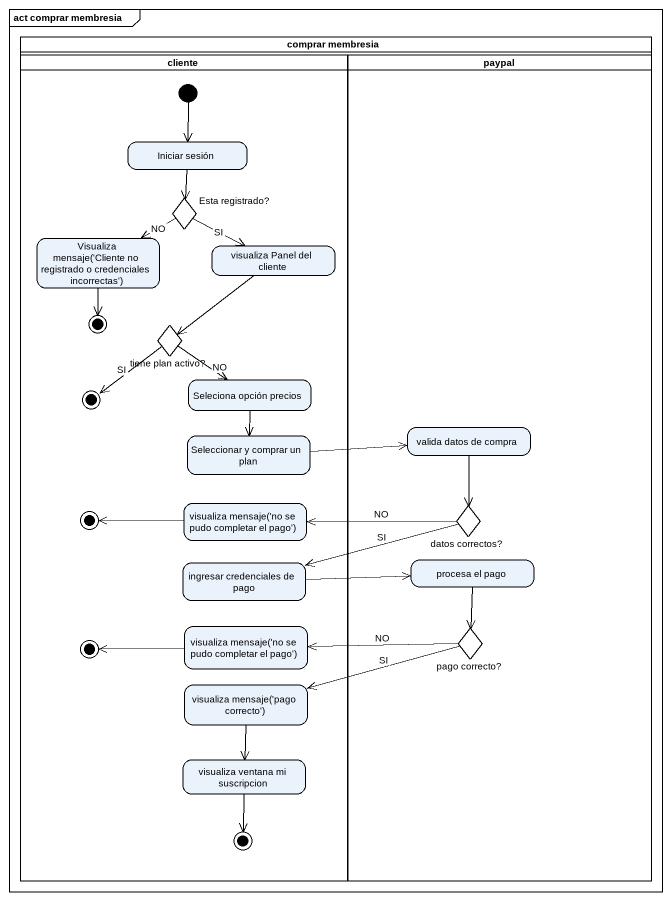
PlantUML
@startuml
mainframe act comprar membresia
hide empty description
state "comprar membresia" as comprar_membresia <<partition>> {
  state cliente <<partition>> {
    state "Iniciar sesión" as Iniciar_sesión
    state "Esta registrado?" as Esta_registrado <<choice>>
    state "Visualiza mensaje('Cliente no registrado o credenciales incorrectas')" as Visualiza_mensaje_Cliente
    state "visualiza Panel del cliente" as visualiza_Panel_del_cliente
    state final1 <<end>>
    state "tiene plan activo?" as tiene_plan_activo <<choice>>
    state final2 <<end>>
    state "Seleciona opción precios" as Seleciona_opción_precios
    state "Seleccionar y comprar un plan" as Seleccionar_y_comprar_un
    state final3 <<end>>
    state "visualiza mensaje('no se pudo completar el pago')" as visualiza_mensaje_no_se
    state "ingresar credenciales de pago" as ingresar_credenciales_de
    state final4 <<end>>
    state "visualiza mensaje('no se pudo completar el pago')" as visualiza_mensaje_no_se_2
    state "visualiza mensaje('pago correcto')" as visualiza_mensaje_pago
    state "visualiza ventana mi suscripcion" as visualiza_ventana_mi
    state final5 <<end>>
    [*] --> Iniciar_sesión
  }
  state paypal <<partition>> {
    state "valida datos de compra" as valida_datos_de_compra
    state "datos correctos?" as datos_correctos <<choice>>
    state "procesa el pago" as procesa_el_pago
    state "pago correcto?" as pago_correcto <<choice>>
  }
}
Iniciar_sesión --> Esta_registrado
Esta_registrado -left-> Visualiza_mensaje_Cliente : NO
Esta_registrado -right-> visualiza_Panel_del_cliente : SI
Visualiza_mensaje_Cliente --> final1
visualiza_Panel_del_cliente --> tiene_plan_activo
tiene_plan_activo --> final2 : SI
tiene_plan_activo --> Seleciona_opción_precios : NO
Seleciona_opción_precios --> Seleccionar_y_comprar_un
Seleccionar_y_comprar_un -right-> valida_datos_de_compra
valida_datos_de_compra --> datos_correctos
visualiza_mensaje_no_se -left-> final3
datos_correctos -left-> visualiza_mensaje_no_se : NO
datos_correctos -left-> ingresar_credenciales_de : SI
ingresar_credenciales_de -right-> procesa_el_pago
procesa_el_pago --> pago_correcto
visualiza_mensaje_no_se_2 -left-> final4
pago_correcto -left-> visualiza_mensaje_no_se_2 : NO
pago_correcto -left-> visualiza_mensaje_pago : SI
visualiza_mensaje_pago --> visualiza_ventana_mi
visualiza_ventana_mi --> final5
@enduml
